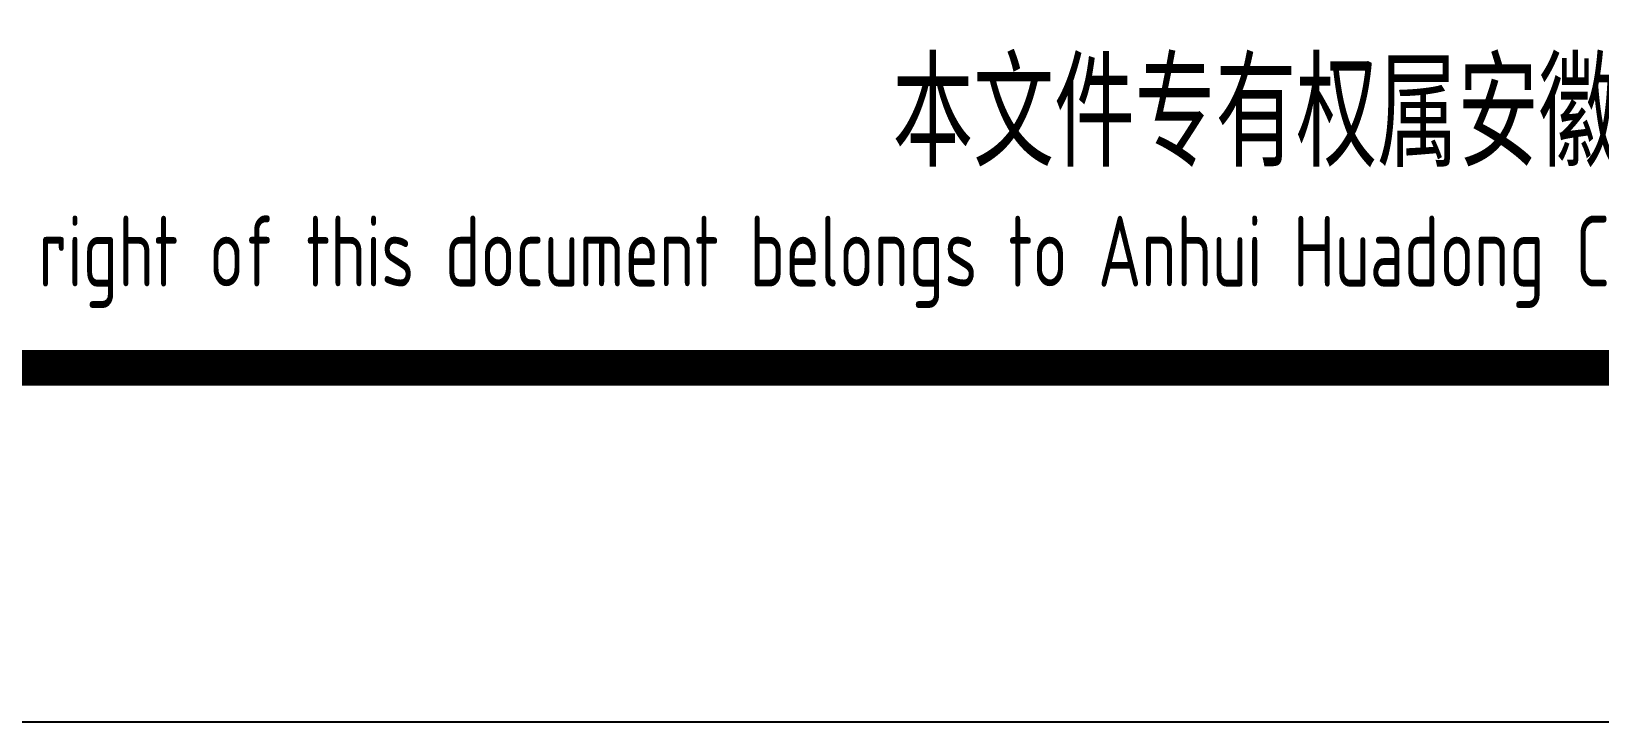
# Model space of a CAD drawing. Extents: x 6250600 to 6678662, y -692028 to -290561.
# Drawn here: x 6374093 to 6378521, y -603660 to -601709 of the extents above; entities that cross this region are included whole.
import ezdxf
from ezdxf.enums import TextEntityAlignment as Align

# ---------------------------------------------------------------- set-up
doc = ezdxf.new("R2010")
doc.units = 0
doc.header["$LTSCALE"] = 1000
doc.header["$MEASUREMENT"] = 0
doc.layers.get('0').update_dxf_attribs({"linetype": 'CONTINUOUS'})
doc.layers.add('PUB_TITLE', color=4, linetype='CONTINUOUS')
doc.styles.add('AHD', font='sceie.shx', dxfattribs={"width": 0.7, "bigfont": 'sceic.shx'})

msp = doc.modelspace()

# ---------------------------------------------------------------- linework, layer by layer
msp.add_line((6372119.6, -602660.1), (6390119.6, -602660.1))
at = {"layer": 'PUB_TITLE', "color": 4}
msp.add_lwpolyline([(6331719.6, -603660.1), (6391119.6, -603660.1), (6391119.6, -561660.1), (6331719.6, -561660.1)], close=True, dxfattribs=at)
at = {"layer": 'PUB_TITLE', "color": 4, "const_width": 100}
msp.add_lwpolyline([(6334219.6, -602660.1), (6390119.6, -602660.1), (6390119.6, -562660.1), (6334219.6, -562660.1)], close=True, dxfattribs=at)

# ---------------------------------------------------------------- texts
at = {"style": 'AHD', "width": 0.8}
for s, height, p in [('本文件专有权属安徽华东化工医药工程有限责任公司所有,未经许可不得复制或转让给第三方', 300, (6381119.6, -601960.1)), ('本文件专有权属安徽华东化工医药工程有限责任公司所有,未经许可不得复制或转让给第三方', 300, (6381119.6, -601960.1)), ('The proprietary right of this document belongs to Anhui Huadong Chemical And Medical Engineering  Co.,Ltd.  and any replication or transfer to the 3rd. side is forbidden without its permission. ', 200, (6381119.6, -602360.1)), ('The proprietary right of this document belongs to Anhui Huadong Chemical And Medical Engineering  Co.,Ltd.  and any replication or transfer to the 3rd. side is forbidden without its permission. ', 200, (6381119.6, -602360.1))]:
    msp.add_text(s, height=height, dxfattribs=at).set_placement(p, align=Align.MIDDLE)

doc.saveas('drawing.dxf')
